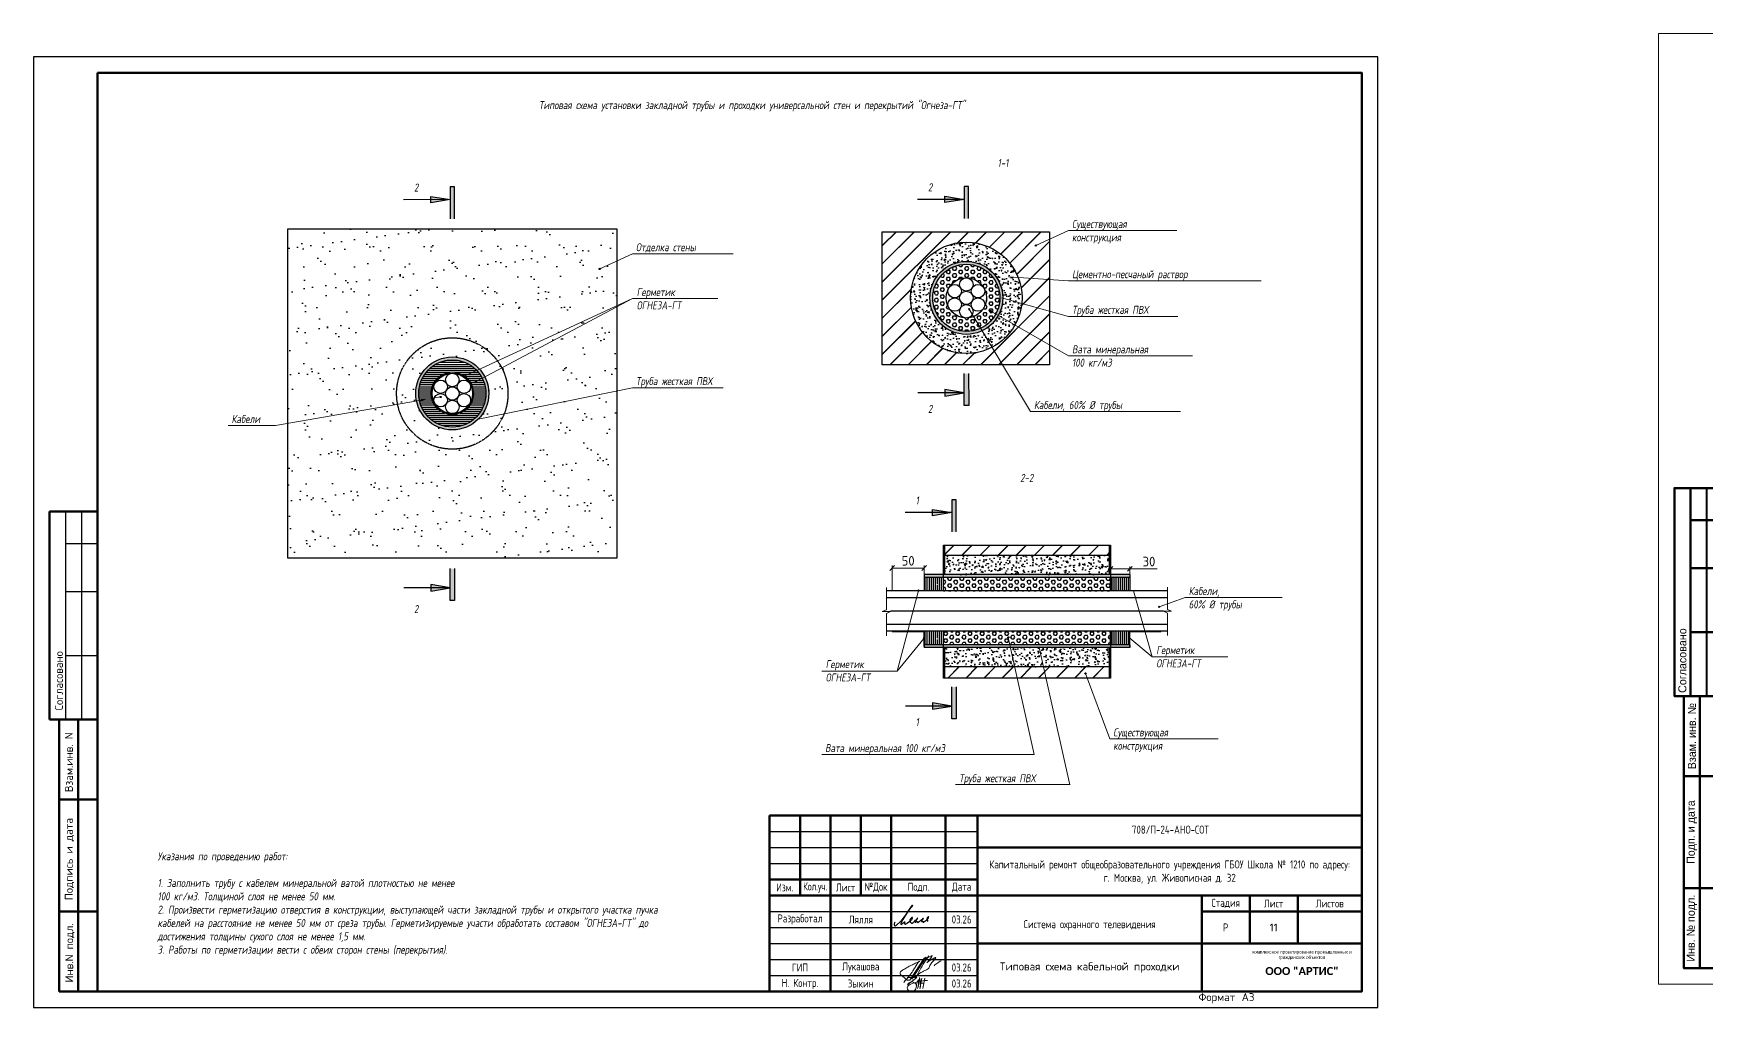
# Model space of a CAD drawing. Header units: millimetres. Extents: x -495897 to 1376592, y -28539 to 470976.
# Drawn here: x 467279 to 519554, y 242138 to 272567 of the extents above; entities that cross this region are included whole.
import ezdxf
from ezdxf.enums import TextEntityAlignment as Align

# ---------------------------------------------------------------- set-up
doc = ezdxf.new("R2010")
doc.units = ezdxf.units.MM
doc.linetypes.add('JIS_02_2.0', pattern=[3, 2, -1])
doc.linetypes.add('SHTRIX2', pattern=[2.2, 1, -1.2])
for name, color, linetype in [('__НАДПИСИ', 7, 'Continuous'), ('Основная', 7, 'Continuous'), ('стена', 20, 'Continuous')]:
    doc.layers.add(name, color=color, linetype=linetype)
for name, color, linetype, lineweight in [('__ФОРМАТ', 7, 'Continuous', 40), ('Подписи', 7, 'Continuous', 13), ('Формат', 225, 'Continuous', 30)]:
    doc.layers.add(name, color=color, linetype=linetype, lineweight=lineweight)
doc.layers.add('Границы листа', color=7, linetype='Continuous', lineweight=0, plot=False)
doc.layers.add('ОФ_подписи', color=5, linetype='Continuous', lineweight=13, true_color=0x0000ff)
doc.styles.add('GOST 2.304', font='')
doc.styles.add('GOST 2.304 type A', font='', dxfattribs={"height": 250})
doc.styles.add('ISOCPEUR', font='isocpeur.ttf', dxfattribs={"width": 0.9, "height": 350})
doc.styles.add('Mipgost_5', font='', dxfattribs={"height": 250})
doc.styles.add('PDF ISOCPEUR', font='isocpeur.ttf')
doc.styles.add('RubezhCAD', font='', dxfattribs={"oblique": 10})
doc.styles.get("Standard").update_dxf_attribs({"font": ''})
doc.styles.add('XREF1$0$Standard', font='isocpeur.ttf')
doc.styles.add('ГОСТ 2.304', font='')
doc.styles.get('GOST 2.304').set_extended_font_data('GOST type B')
doc.styles.get('GOST 2.304 type A').set_extended_font_data('GOST 2.304 type A')
doc.styles.get('Mipgost_5').set_extended_font_data('Mipgost')
doc.styles.get('RubezhCAD').set_extended_font_data('GOST type A')
doc.styles.get('Standard').set_extended_font_data('GOST type B')
doc.styles.get('ГОСТ 2.304').set_extended_font_data('GOST 2.304 type A')
doc.dimstyles.new('Копия 150', dxfattribs={"dimtxt": 2, "dimasz": 2, "dimexe": 1.25, "dimexo": 0.5, "dimgap": 1, "dimtad": 1, "dimdec": 0, "dimtxsty": 'Standard', "dimblk": 'OBLIQUE', "dimcen": 2.5, "dimdle": 1, "dimadec": 0, "dimazin": 0, "dimtfac": 1, "dimtdec": 0, "dimtmove": 0, "dimatfit": 3, "dimldrblk": 'DOT', "dimfxl": 1, "dimlwd": 5, "dimlwe": 5, "dimarcsym": 0})

# ---------------------------------------------------------------- blocks, each defined once
blk = doc.blocks.new('*U1050')
at = {"lineweight": 50}
for p, q in [((5, 155), (20, 155)), ((5, 155), (5, 90)), ((5, 90), (20, 90)), ((8, 5), (8, 90)), ((14, 5), (14, 90)), ((8, 65), (20, 65)), ((8, 30), (20, 30)), ((8, 5), (20, 5))]:
    blk.add_line(p, q, dxfattribs=at)
for p, q in [((10, 155), (10, 90)), ((15, 155), (15, 90)), ((10, 145), (20, 145)), ((10, 130), (20, 130)), ((10, 110), (20, 110))]:
    blk.add_line(p, q)
blk.add_lwpolyline([(0, 0), (420, 0), (420, 297), (0, 297)], close=True)
blk.add_lwpolyline([(20, 292), (415, 292), (415, 5), (20, 5)], close=True, dxfattribs=at)
at = {"style": 'XREF1$0$Standard'}
for s, p in [('Согласовано', (7.95, 102.07)), ('Взам.инв. N', (11.07, 76.61)), ('Подпись и дата', (11.04, 46.36)), ('Инв.N подл.', (11.17, 17.07))]:
    blk.add_text(s, height=2.5, rotation=90, dxfattribs=at).set_placement(p, align=Align.MIDDLE_CENTER)
blk.add_text('Формат', height=2.5, dxfattribs=at).set_placement((364.02, 2))
blk.add_text('А3', height=2.5, dxfattribs=at).set_placement((381.51, 2), align=Align.RIGHT)
for tag, p in [('СОГЛАСОВАНО_ДАТА2', (14.37, 145.56)), ('СОГЛАСОВАНО_ДАТА3', (19.37, 145.56)), ('СОГЛАСОВАНО_ФАМИЛИЯ2', (14.37, 110.56)), ('СОГЛАСОВАНО_ФАМИЛИЯ3', (19.37, 110.56)), ('СОГЛАСОВАНО_ДОЛЖНОСТЬ2', (14.37, 90.56)), ('СОГЛАСОВАНО_ДОЛЖНОСТЬ3', (19.37, 90.56))]:
    blk.add_attdef(tag, p, '', height=2.5, rotation=90, dxfattribs=at)
for tag, p in [('ВЗАМ_ИНВ_НОМЕР', (19.37, 77.5)), ('ИНВ_N_ПОДЛ', (19.37, 17.5))]:
    blk.add_attdef(tag, text='', height=2.5, rotation=90, dxfattribs=at).set_placement(p, align=Align.CENTER)
blk.add_attdef('ИНВ_ДАТА', text='', height=2.5, rotation=90, dxfattribs=at).set_placement((19.37, 63.83), align=Align.RIGHT)
blk = doc.blocks.new('_Oblique')
at = {"color": 0, "linetype": 'ByBlock', "lineweight": -2}
blk.add_line((-0.5, -0.5), (0.5, 0.5), dxfattribs=at)
blk = doc.blocks.new('*D1056')
at = {"color": 0, "lineweight": 5, "transparency": 16777216}
for p, q in [((500933, 255572), (500933, 255919)), ((500933, 255844), (501533, 255844)), ((501533, 255572), (501533, 255919)), ((501533, 255844), (502387, 255844))]:
    blk.add_line(p, q, dxfattribs=at)
at = {"layer": 'Defpoints', "color": 0, "transparency": 16777216}
for p in [(501533, 255844), (500933, 255572), (501533, 255572)]:
    blk.add_point(p, dxfattribs=at)
at = {"color": 0, "lineweight": 5, "transparency": 16777216, "xscale": 150, "yscale": 150, "zscale": 150, "rotation": 180}
blk.add_blockref('_Oblique', (500933, 255844), dxfattribs=at)
at = {"color": 0, "lineweight": 5, "transparency": 16777216, "xscale": 150, "yscale": 150, "zscale": 150}
blk.add_blockref('_Oblique', (501533, 255844), dxfattribs=at)
at = {"color": 0, "transparency": 16777216, "insert": (502133, 256070), "char_height": 300, "attachment_point": 5, "style": 'GOST 2.304'}
blk.add_mtext('30', dxfattribs=at)
blk = doc.blocks.new('_Dot')
at = {"color": 0, "linetype": 'ByBlock', "lineweight": -2}
blk.add_line((-0.5, 0), (-1, 0), dxfattribs=at)
at = {"color": 0, "linetype": 'ByBlock', "lineweight": 0, "const_width": 0.5}
blk.add_lwpolyline([(-0.25, 0, 1), (0.25, 0, 1)], format="xyb", close=True, dxfattribs=at)
blk = doc.blocks.new('*D1057')
at = {"color": 0, "lineweight": 5, "transparency": 16777216}
for p, q in [((494108, 255167), (494108, 255943)), ((494108, 255868), (495108, 255868)), ((495108, 255662), (495108, 255943))]:
    blk.add_line(p, q, dxfattribs=at)
at = {"layer": 'Defpoints', "color": 0, "transparency": 16777216}
for p in [(495108, 255868), (495108, 255662), (494108, 255167)]:
    blk.add_point(p, dxfattribs=at)
at = {"color": 0, "lineweight": 5, "transparency": 16777216, "xscale": 150, "yscale": 150, "zscale": 150, "rotation": 180}
blk.add_blockref('_Oblique', (494108, 255868), dxfattribs=at)
at = {"color": 0, "lineweight": 5, "transparency": 16777216, "xscale": 150, "yscale": 150, "zscale": 150}
blk.add_blockref('_Oblique', (495108, 255868), dxfattribs=at)
at = {"color": 0, "transparency": 16777216, "insert": (494608, 256093), "char_height": 300, "attachment_point": 5, "style": 'GOST 2.304'}
blk.add_mtext('50', dxfattribs=at)
blk = doc.blocks.new('П_Зыкин')
at = {"layer": 'ОФ_подписи', "color": 5, "ltscale": 100, "transparency": 33554687}
for p, q in [((142, 249), (62, -174)), ((102, 37), (218, 37)), ((258, 249), (178, -174))]:
    blk.add_line(p, q, dxfattribs=at)
blk.add_lwpolyline([(-462, 273), (-74, 273), (-446, -30)], dxfattribs=at)
for centre, radius, start, end in [((-271, -94), 186, 314.23929, 159.93483), ((345, -1372), 1523, 88.87583, 117.8788), ((1109, -252), 1204, 158.75935, 174.23097), ((-1024, 224), 1068, 337.81444, 2.88593), ((-849, 72), 852, 342.83077, 7.48151), ((-9, 182), 4.48, 8.96906, 155.65511), ((-643, 22), 732, 344.4555, 20.46196), ((-318, -169), 151, 108.7568, 173.42509), ((-287, -115), 185, 191.53585, 322.35119)]:
    blk.add_arc(centre, radius, start, end, dxfattribs=at)
blk = doc.blocks.new('П_Лукашова')
at = {"layer": 'ОФ_подписи', "color": 5}
for p, q in [((221, 339), (-221, -339)), ((286, 371), (-156, -307)), ((283, 370), (218, 338))]:
    blk.add_line(p, q, dxfattribs=at)
for points in [[(-221, -339), (-276, -344), (-368, -289), (-446, -221), (-505, -166), (-522, -116), (-412, -16), (-295, 56), (-173, 120), (-49, 179), (33, 216), (87, 237), (52, 221), (11, 167), (-59, 51), (-126, -52), (-177, -132), (-256, -231), (-409, -409)], [(360, 20), (294, -18), (203, -65), (91, -124), (-73, -248)], [(366, 415), (236, 213), (85, -37), (-50, -300)], [(221, 301), (344, 360), (434, 401), (475, 416), (464, 395), (420, 336), (342, 232), (310, 203), (337, 221), (420, 283), (490, 322), (558, 352), (576, 358), (491, 240), (403, 113), (374, 49), (360, 20)], [(530, 102), (646, 199), (748, 254)]]:
    blk.add_spline(points, degree=3, dxfattribs=at)
blk = doc.blocks.new('штамп')
at = {"layer": '__ФОРМАТ', "linetype": 'Continuous', "lineweight": 50}
for p, q in [((531929, 45357), (531929, 50857)), ((531929, 50857), (550429, 50857)), ((532879, 48357), (532879, 50857)), ((533829, 45357), (533829, 50857)), ((534779, 48357), (534779, 50857)), ((535729, 45357), (535729, 50857)), ((537429, 45357), (537429, 50857)), ((538429, 45357), (538429, 50857)), ((550429, 45357), (550429, 50857)), ((538429, 49857), (550429, 49857)), ((531929, 48857), (538429, 48857)), ((531929, 48357), (550429, 48357)), ((545429, 45357), (545429, 48357)), ((546929, 46857), (546929, 48357)), ((548429, 46857), (548429, 48357)), ((545429, 47857), (550429, 47857)), ((538429, 46857), (550429, 46857)), ((531929, 45357), (550429, 45357))]:
    blk.add_line(p, q, dxfattribs=at)
at = {"layer": '__ФОРМАТ', "linetype": 'Continuous', "lineweight": -2}
for p, q in [((531929, 50357), (538429, 50357)), ((531929, 49857), (538429, 49857)), ((531929, 49357), (538429, 49357)), ((531929, 48857), (538429, 48857)), ((531929, 47857), (538429, 47857)), ((531929, 47357), (538429, 47357)), ((531929, 46857), (538429, 46857)), ((538429, 46857), (550429, 46857)), ((531929, 46357), (538429, 46357)), ((531929, 45857), (538429, 45857))]:
    blk.add_line(p, q, dxfattribs=at)
at = {"layer": 'Подписи', "color": 5, "lineweight": 25}
blk.add_lwpolyline([(535847, 47525), (535833, 47500), (535823, 47461), (535824, 47440), (535829, 47423), (535840, 47414), (535857, 47413), (535876, 47421), (535897, 47435), (535917, 47454), (536005, 47539), (536088, 47624), (536142, 47690), (536203, 47776), (536266, 47874), (536323, 47953), (536362, 48009), (536395, 48059), (536405, 48060), (536397, 48045), (536295, 47925), (536205, 47790), (536095, 47603), (536059, 47544), (536038, 47506), (536029, 47485), (536027, 47473), (536027, 47462), (536031, 47457), (536037, 47454), (536045, 47456), (536057, 47466), (536072, 47479), (536107, 47506), (536133, 47525), (536147, 47532), (536152, 47532), (536153, 47529), (536150, 47520), (536147, 47504), (536146, 47491), (536148, 47479), (536150, 47471), (536157, 47465), (536166, 47462), (536178, 47464), (536189, 47469), (536215, 47480), (536240, 47498), (536281, 47529), (536306, 47550), (536324, 47567), (536342, 47582), (536372, 47609), (536388, 47629), (536397, 47646), (536399, 47657), (536398, 47666), (536393, 47671), (536383, 47671), (536372, 47667), (536356, 47653), (536336, 47632), (536323, 47612), (536313, 47599), (536309, 47587), (536310, 47579), (536315, 47575), (536326, 47579), (536335, 47585), (536344, 47592), (536348, 47595), (536352, 47596), (536354, 47595), (536355, 47592), (536349, 47583), (536342, 47575), (536334, 47561), (536326, 47547), (536322, 47538), (536320, 47531), (536321, 47523), (536325, 47519), (536328, 47519), (536333, 47524), (536338, 47527), (536344, 47526), (536346, 47520), (536351, 47508), (536355, 47498), (536359, 47493), (536366, 47491), (536375, 47491), (536385, 47497), (536412, 47513), (536436, 47532), (536466, 47559), (536491, 47583), (536517, 47607), (536529, 47621), (536545, 47642), (536547, 47643), (536546, 47644), (536543, 47644), (536541, 47642), (536538, 47637), (536499, 47577), (536491, 47558), (536482, 47544), (536480, 47535), (536479, 47529), (536481, 47524), (536483, 47522), (536489, 47523), (536494, 47526), (536502, 47532), (536512, 47539), (536522, 47544), (536530, 47548), (536541, 47549), (536547, 47546), (536550, 47541), (536551, 47531), (536552, 47525), (536553, 47521), (536558, 47517), (536562, 47515), (536568, 47515), (536575, 47517), (536583, 47523), (536596, 47533), (536617, 47547), (536636, 47561), (536659, 47583), (536688, 47609), (536702, 47620), (536713, 47630), (536721, 47636), (536727, 47641), (536727, 47643), (536726, 47644), (536723, 47643), (536720, 47638), (536715, 47629), (536693, 47594), (536681, 47575), (536676, 47566), (536674, 47557), (536677, 47551), (536679, 47547), (536684, 47546), (536689, 47549), (536695, 47552), (536700, 47554), (536709, 47554), (536716, 47551), (536717, 47545), (536719, 47535), (536721, 47527), (536725, 47524), (536731, 47520), (536741, 47523), (536747, 47528), (536757, 47534), (536779, 47550), (536809, 47572), (536842, 47600), (536865, 47623), (536880, 47642), (536895, 47664), (536899, 47675), (536901, 47684), (536898, 47689), (536891, 47693), (536881, 47689), (536873, 47682), (536862, 47668), (536856, 47654), (536855, 47638), (536856, 47622), (536856, 47598), (536858, 47583), (536860, 47572), (536864, 47560), (536871, 47551)], dxfattribs=at)
at = {"layer": 'ОФ_подписи'}
for name, p, xscale, yscale, zscale in [('П_Лукашова', (536533, 46057), 1.010226427429054, 1.010226427429054, 1.010226427429054), ('П_Зыкин', (536581, 45585), 0.7621923841183493, 0.7621923841183493, 0.7621923841183493)]:
    blk.add_blockref(name, p, dxfattribs=dict(at, xscale=xscale, yscale=yscale, zscale=zscale))
at = {"transparency": 33554687, "attachment_point": 5, "style": 'ГОСТ 2.304'}
for s, insert, char_height, width in [('{\\fArial|b0|i0|c204|p34;комплексное проектирование промышленных и гражданских объектов}', (548563, 46495), 100, 3372.21), ('{\\fCorbel Light|b1|i0|c204|p34;ООО "АРТИС"}', (548563, 45995), 250, 4171.2)]:
    blk.add_mtext(s, dxfattribs=dict(at, insert=insert, char_height=char_height, width=width))
at = {"layer": '__НАДПИСИ', "lineweight": 9, "ltscale": 2, "style": 'ISOCPEUR', "flags": 1}
blk.add_attdef('NOTATION', (548864, 51134), '', height=250, dxfattribs=at)
at = {"layer": '__НАДПИСИ', "lineweight": 9, "ltscale": 2, "style": 'RubezhCAD', "oblique": 10}
blk.add_attdef('SHEET', text='', height=250, dxfattribs=at).set_placement((547679, 47357), align=Align.MIDDLE_CENTER)
at = {"layer": '__ФОРМАТ', "color": 7, "linetype": 'Continuous', "lineweight": 20, "char_height": 250, "attachment_point": 5, "style": 'GOST 2.304 type A'}
for s, insert, width in [('Капитальный ремонт общеобразовательного учреждения ГБОУ Школа № 1210 по адресу:      \\Pг. Москва, ул. Живописная д. 32', (544429, 49085), 12000), ('\\pi-7.5,l7.5,t7.5;{\\W0.9;\\C256;Кол.уч.}', (533354, 48607), 950)]:
    blk.add_mtext(s, dxfattribs=dict(at, insert=insert, width=width))
for s, insert, width, line_spacing_factor in [('\\pi-7.5,l7.5,t7.5;{\\C256;Изм.}', (532404, 48607), 950, 1.2), ('\\pi-7.5,l7.5,t7.5;{\\C256;Лист}', (534304, 48607), 950, 1.2), ('\\pi-7.5,l7.5,t7.5;{\\C256;№Док}', (535254, 48607), 950, 1.2), ('\\pi-7.5,l7.5,t7.5;{\\C256;Подп.}', (536584, 48607), 1710.72, 1.2), ('\\pi-7.5,l7.5,t7.5;{\\C256;Дата}', (537929, 48607), 1000, 1.2), ('\\pi-7.5,l7.5,t7.5;{\\C256;Стадия}', (546179, 48107), 1500, 1.2), ('\\pi-7.5,l7.5,t7.5;{\\C256;Лист}', (547679, 48107), 1500, 1.2), ('\\pi-7.5,l7.5,t7.5;{\\C256;Листов}', (549429, 48107), 2000, 1.2), ('\\pi-7.5,l7.5,t7.5;{\\C256;Разработал}', (532879, 47607), 1900, 1.2), ('{\\C256;Лялля}', (534779, 47607), 1900, 1.2), ('{\\C256;03.26}', (537929, 47607), 1000, 1.2), ('Система охранного телевидения', (541929, 47427), 6828.82, 0.85), ('\\pi-750,l750,t750;{\\C256;Р}', (546179, 47357), 1500, 1.2), ('\\pi-7.5,l7.5,t7.5;{\\C256;ГИП}', (532879, 46107), 1900, 1.2), ('{\\C256;Лукашова}', (534779, 46107), 1900, 1.2), ('{\\C256;03.26}', (537929, 46107), 1000, 1.2), ('{\\C256;Н. Контр. }', (532879, 45592), 1900, 1.2), ('\\pi-750,l750,t750;{\\C256;Зыкин}', (534779, 45607), 1900, 1.2), ('{\\C256;03.26}', (537929, 45607), 1000, 1.2)]:
    blk.add_mtext(s, dxfattribs=dict(at, insert=insert, width=width, line_spacing_factor=line_spacing_factor))
at = {"layer": 'стена', "color": 18, "true_color": 0x000000, "insert": (543249, 50539), "char_height": 250, "width": 3851.47, "attachment_point": 1, "style": 'GOST 2.304 type A'}
blk.add_mtext('708/П-24-АНО-СОТ', dxfattribs=at)
blk = doc.blocks.new('*U993')
for p, q in [((5, 155), (5, 90)), ((15, 155), (15, 90))]:
    blk.add_line(p, q)
at = {"lineweight": -2}
for p, q in [((10, 155), (10, 90)), ((10, 145), (20, 145)), ((10, 130), (20, 130)), ((10, 110), (20, 110)), ((13, 90), (13, 5)), ((8, 65), (20, 65)), ((8, 30), (20, 30))]:
    blk.add_line(p, q, dxfattribs=at)
blk.add_lwpolyline([(20, 5), (205, 5), (205, 292), (20, 292)], close=True, dxfattribs=at)
for points in [[(20, 155), (5, 155), (5, 90), (8, 90)], [(20, 5), (8, 5), (8, 90), (20, 90)]]:
    blk.add_lwpolyline(points, dxfattribs=at)
at = {"layer": 'Границы листа'}
blk.add_lwpolyline([(210, 0), (0, 0), (0, 297), (210, 297)], close=True, dxfattribs=at)
at = {"lineweight": 30, "style": 'Mipgost_5'}
blk.add_text('Согласовано', height=2.5, rotation=90, dxfattribs=at).set_placement((7.5, 91), align=Align.MIDDLE_LEFT)
for s, p in [('Взам. инв. №', (10.5, 77.5)), ('Подп. и дата', (10.5, 47.5)), ('Инв. № подл.', (10.5, 17.5))]:
    blk.add_text(s, height=2.5, rotation=90, dxfattribs=at).set_placement(p, align=Align.MIDDLE)
at = {"lineweight": 13, "oblique": 10, "flags": 8}
blk.add_attdef('ФОРМАТ', (170.94, 1.12), '', height=3, dxfattribs=at)

msp = doc.modelspace()

# ---------------------------------------------------------------- hatches: boundary and pattern name
at = {"lineweight": 0, "transparency": 33554687}
h = msp.add_hatch(color=0, dxfattribs=at)
h.paths.add_polyline_path([(480295.479, 266775.87), (480435.479, 266775.943), (480434.959, 267775.943), (480294.959, 267775.87)])
h.paths.add_polyline_path([(479694.319, 267275.001), (480295.167, 267375.87), (479694.267, 267375.557)])
h.paths.add_polyline_path([(479694.267, 267375.557), (480295.167, 267375.87), (479694.214, 267476.113)])
h = msp.add_hatch(color=0, dxfattribs=at)
h.paths.add_polyline_path([(496356.1, 266784.225), (496496.1, 266784.298), (496495.58, 267784.298), (496355.58, 267784.225)])
h.paths.add_polyline_path([(495754.94, 267283.356), (496355.788, 267384.225), (495754.887, 267383.912)])
h.paths.add_polyline_path([(495754.887, 267383.912), (496355.788, 267384.225), (495754.835, 267484.468)])
at = {"transparency": 33554687}
h = msp.add_hatch(dxfattribs=at)
h.set_pattern_fill('AR-SAND', color=0, scale=20, style=0)
h.set_pattern_definition([(37.5, (451107.9, 242947.5), (-32, 978.826), [0, -772.16, 0, -863.6, 0, -825.5]), (7.5, (451107.9, 242947.5), (899.047, 1433.65), [0, -416.56, 0, -695.96, 0, -266.7]), (327.5, (450483, 242947.5), (1581.985, 2.874), [0, -254, 0, -914.4, 0, -1193.8]), (317.5, (450483, 242947.5), (1527.113, 445.86), [0, -127, 0, -599.44, 0, -685.8])])
h.paths.add_polyline_path([(475224.959, 266460.664), (485504.959, 266460.664), (485504.959, 256180.664), (475224.959, 256180.664)])
edge = h.paths.add_edge_path(flags=16)
edge.add_arc((480364.959, 261320.664), 1140, 0, 360)
h = msp.add_hatch(dxfattribs=at)
h.set_pattern_fill('JIS_LC_20', color=0, scale=20, style=0)
h.set_pattern_definition([(45, (463103.33, 243727.3), (-282.8427, 282.8427), []), (45, (463111.33, 243727.3), (-282.8427, 282.8427), [])])
h.paths.add_polyline_path([(493801.085, 262217.778), (499025.206, 262217.778), (499025.206, 266370.389), (493801.085, 266370.389)])
h.paths.add_polyline_path([(498165.58, 264307.128, -1), (494685.58, 264307.128, -1)], flags=16)
h = msp.add_hatch(dxfattribs=at)
h.set_pattern_fill('AR-CONC', color=0, scale=2, style=0)
h.set_pattern_definition([(50, (463103.33, 243727.3), (364.3693, -31.8782), [38.1, -419.1]), (355, (463103.33, 243727.3), (-70.4857, 382.1133), [30.48, -335.28]), (100.451, (463133.7, 243724.63), (293.885, 350.2334), [32.38, -356.18]), (46.1842, (463103.33, 243828.9), (542.158, -84.0847), [57.15, -628.65]), (96.6356, (463148.5, 243821.9), (474.8085, 494.851), [48.57, -534.27]), (351.184, (463103.3, 243828.9), (474.809, 494.85), [45.72, -502.92]), (21, (463154.13, 243803.5), (303.2298, -204.531), [38.1, -419.1]), (326, (463154.13, 243803.5), (123.604, 368.376), [30.48, -335.28]), (71.4514, (463179.4, 243786.44), (426.833, 163.8457), [32.38, -356.18]), (37.5, (463103.33, 243727.29), (6.1772, 169.11008), [0, -331.216, 0, -340.36, 0, -336.55]), (7.5, (463103.33, 243727.29), (133.6393, 200.36115), [0, -194.056, 0, -323.596, 0, -128.27]), (327.5, (462990.04, 243727.29), (271.1812, -11.4575), [0, -127, 0, -396.24, 0, -525.78]), (317.5, (462939.24, 243727.29), (296.2584, 50.853), [0, -165.1, 0, -263.144, 0, -373.38])])
h.paths.add_polyline_path([(494685.58, 264307.128, 1), (498165.58, 264307.128, 1)])
h.paths.add_polyline_path([(497565.58, 264307.128, -1), (495285.58, 264307.128, -1)], flags=16)
h = msp.add_hatch(color=0, dxfattribs=at)
edge = h.paths.add_edge_path()
edge.add_arc((498596.387, 265939.297), 20, 0, 360)
h = msp.add_hatch(color=0, dxfattribs=at)
edge = h.paths.add_edge_path()
edge.add_arc((484970.723, 265212.86), 20, 0, 360)
h = msp.add_hatch(color=0, dxfattribs=at)
h.paths.add_polyline_path([(495285.58, 264307.128, 1), (497565.58, 264307.128, 1)])
h.paths.add_polyline_path([(497475.58, 264307.128, -1), (495375.58, 264307.128, -1)], flags=16)
h = msp.add_hatch(dxfattribs=at)
h.set_pattern_fill('HEX', color=0, scale=20, style=0)
h.set_pattern_definition([(0, (485743.23, 247577.17), (0, 109.9852), [63.5, -127]), (120, (485743.23, 247577.17), (-95.25, -54.9926), [63.5, -127]), (60, (485806.73, 247577.17), (-95.25, 54.9926), [63.5, -127])])
h.paths.add_polyline_path([(495375.58, 264307.128, 1), (497475.58, 264307.128, 1)])
h.paths.add_polyline_path([(495795.58, 264307.128, -1), (497055.58, 264307.128, -1)], flags=16)
h = msp.add_hatch(color=0, dxfattribs=at)
edge = h.paths.add_edge_path()
edge.add_arc((496514.245, 263954.209), 20, 0, 360)
h = msp.add_hatch(color=0, dxfattribs=at)
edge = h.paths.add_edge_path()
edge.add_arc((497187.263, 263895.32), 20, 0, 360)
h = msp.add_hatch(color=0, dxfattribs=at)
h.paths.add_polyline_path([(479224.959, 261320.664, 1), (481504.959, 261320.664, 1)])
h.paths.add_polyline_path([(481414.959, 261320.664, -1), (479314.959, 261320.664, -1)], flags=16)
h = msp.add_hatch(dxfattribs=at)
h.set_pattern_fill('LINE', color=0, scale=20, style=0)
h.set_pattern_definition([(0, (451107.88, 243562.08), (0, 63.5), [])])
h.paths.add_polyline_path([(479314.959, 261320.664, 1), (481414.959, 261320.664, 1)])
edge = h.paths.add_edge_path(flags=16)
edge.add_arc((480364.959, 261320.664), 660, 0, 360)
h = msp.add_hatch(color=0, dxfattribs=at)
edge = h.paths.add_edge_path()
edge.add_arc((480364.959, 261320.664), 660, 0, 360)
edge = h.paths.add_edge_path(flags=17)
edge.add_arc((480364.959, 261320.664), 630, 0, 360)
at = {"lineweight": 0, "transparency": 33554687}
h = msp.add_hatch(color=0, dxfattribs=at)
h.paths.add_polyline_path([(496358.917, 261940.56), (496498.917, 261940.633), (496499.437, 260940.633), (496359.437, 260940.56)])
h.paths.add_polyline_path([(495758.276, 261440.803), (496359.229, 261340.56), (495758.329, 261340.247)])
h.paths.add_polyline_path([(495758.329, 261340.247), (496359.229, 261340.56), (495758.381, 261239.691)])
at = {"transparency": 33554687}
h = msp.add_hatch(color=0, dxfattribs=at)
edge = h.paths.add_edge_path()
edge.add_arc((480728.689, 261851.85), 20, 0, 360)
h = msp.add_hatch(color=0, dxfattribs=at)
edge = h.paths.add_edge_path()
edge.add_arc((481107.599, 261693.625), 20, 0, 360)
h = msp.add_hatch(color=0, dxfattribs=at)
edge = h.paths.add_edge_path()
edge.add_arc((480001.228, 261211.513), 20, 0, 360)
at = {"lineweight": 0, "transparency": 33554687}
h = msp.add_hatch(color=0, dxfattribs=at)
h.paths.add_polyline_path([(495968.608, 256998.919), (496108.608, 256998.992), (496108.088, 257998.992), (495968.088, 257998.919)])
h.paths.add_polyline_path([(495367.448, 257498.051), (495968.296, 257598.919), (495367.395, 257598.607)])
h.paths.add_polyline_path([(495367.395, 257598.607), (495968.296, 257598.919), (495367.343, 257699.163)])
at = {"transparency": 33554687}
h = msp.add_hatch(dxfattribs=at)
h.set_pattern_fill('JIS_LC_20', color=0, scale=20, style=0)
h.set_pattern_definition([(45, (472827.4, 233942), (-282.8427, 282.8427), []), (45, (472835.4, 233942), (-282.8427, 282.8427), [])])
h.paths.add_polyline_path([(495708.493, 256585.083), (495708.493, 256261.628), (500932.615, 256261.628), (500932.615, 256585.083)])
h.paths.add_polyline_path([(495708.493, 252781.822), (495708.493, 252432.472), (500932.615, 252432.472), (500932.615, 252781.822)])
h = msp.add_hatch(dxfattribs=at)
h.set_pattern_fill('AR-CONC', color=0, scale=2, style=0)
h.set_pattern_definition([(50, (472827.42, 233941.98), (364.3693, -31.8782), [38.1, -419.1]), (355, (472827.4, 233942), (-70.4857, 382.1133), [30.48, -335.28]), (100.451, (472857.78, 233939.33), (293.885, 350.2334), [32.38, -356.18]), (46.1842, (472827.4, 234043.6), (542.158, -84.0847), [57.15, -628.65]), (96.6356, (472872.6, 234036.6), (474.8085, 494.851), [48.57, -534.27]), (351.184, (472827.4, 234043.6), (474.809, 494.85), [45.72, -502.92]), (21, (472878.22, 234018.18), (303.2298, -204.531), [38.1, -419.1]), (326, (472878.2, 234018.2), (123.604, 368.376), [30.48, -335.28]), (71.4514, (472903.5, 234001.14), (426.833, 163.8457), [32.38, -356.18]), (37.5, (472827.42, 233941.98), (6.1772, 169.1101), [0, -331.216, 0, -340.36, 0, -336.55]), (7.5, (472827.42, 233941.98), (133.6393, 200.36115), [0, -194.056, 0, -323.596, 0, -128.27]), (327.5, (472714.13, 233941.98), (271.1812, -11.4575), [0, -127, 0, -396.24, 0, -525.78]), (317.5, (472663.33, 233941.98), (296.2584, 50.853), [0, -165.1, 0, -263.144, 0, -373.38])])
h.paths.add_polyline_path([(500932.615, 255661.822), (500932.615, 256261.628), (495708.493, 256261.628), (495708.493, 255661.822)])
h.paths.add_polyline_path([(500932.615, 252781.822), (500932.615, 253381.822), (495708.493, 253381.822), (495708.493, 252781.822)])
at = {"lineweight": 0, "transparency": 33554687}
h = msp.add_hatch(color=0, dxfattribs=at)
h.paths.add_polyline_path([(480298.296, 255850.856), (480438.296, 255850.929), (480438.816, 254850.929), (480298.816, 254850.856)])
h.paths.add_polyline_path([(479697.656, 255351.099), (480298.608, 255250.856), (479697.708, 255250.543)])
h.paths.add_polyline_path([(479697.708, 255250.543), (480298.608, 255250.856), (479697.76, 255149.987)])
at = {"transparency": 33554687}
h = msp.add_hatch(color=0, dxfattribs=at)
h.paths.add_polyline_path([(500932.615, 255661.822), (500932.615, 255571.822), (501532.615, 255571.822), (501532.615, 255661.822)])
h.paths.add_polyline_path([(495708.493, 255571.822), (495708.493, 255661.822), (495108.493, 255661.822), (495108.493, 255571.822)])
h.paths.add_polyline_path([(495708.493, 255661.822), (495708.493, 255571.822), (500932.615, 255571.822), (500932.615, 255661.822)])
h = msp.add_hatch(color=0, dxfattribs=at)
edge = h.paths.add_edge_path()
edge.add_arc((494932.505, 255166.822), 20, 0, 360)
h = msp.add_hatch(dxfattribs=at)
h.set_pattern_fill('LINE', color=0, scale=20, angle=90, style=0)
h.set_pattern_definition([(90, (487650.635, 246708.08), (-63.5, 4e-15), [])])
h.paths.add_polyline_path([(495708.493, 255477.071), (495554.713, 255367.963, -0.15550467), (495558.402, 255356.39, -1), (495518.402, 255356.39, -0.73084545), (495554.713, 255367.963), (495708.493, 255477.071), (495708.493, 255571.822), (495108.493, 255571.822), (495108.493, 255166.822), (495108.493, 255151.822), (495708.493, 255151.822)])
h.paths.add_polyline_path([(495511.975, 253654.994, -0.613125884), (495543.746, 253671.163), (495704.383, 253891.822), (495108.493, 253891.822), (495108.493, 253701.822, -0.414213562), (495128.493, 253681.822, -0.414213562), (495108.493, 253661.822), (495108.493, 253471.822), (495708.493, 253471.822), (495708.493, 253891.822), (495704.383, 253891.822), (495543.746, 253671.163, -0.239828844), (495551.975, 253654.994, -1)])
h.paths.add_polyline_path([(501532.615, 255571.822), (500932.615, 255571.822), (500932.615, 255380.236), (501002.273, 255336.559, -0.752948979), (501039.217, 255325.934, -1), (500999.217, 255325.934, -0.140934519), (501002.273, 255336.559), (500932.615, 255380.236), (500932.615, 255151.822), (501532.615, 255151.822)])
h.paths.add_polyline_path([(501532.615, 253876.822), (501532.615, 253891.822), (501099.59, 253891.822), (501226.805, 253471.822), (501532.615, 253471.822)])
h.paths.add_polyline_path([(501099.59, 253891.822), (500932.615, 253891.822), (500932.615, 253753.462), (501008.645, 253662.326, -0.636069132), (501041.457, 253646.969, -1), (501001.457, 253646.969, -0.222442231), (501008.645, 253662.326), (500932.615, 253753.462), (500932.615, 253471.822), (501226.805, 253471.822)])
h = msp.add_hatch(dxfattribs=at)
h.set_pattern_fill('HEX', color=0, scale=20, style=0)
h.set_pattern_definition([(0, (472827.42, 235580.97), (0, 109.9852), [63.5, -127]), (120, (472827.42, 235580.97), (-95.24998, -54.9926), [63.5, -127]), (60, (472890.92, 235580.97), (-95.24998, 54.9926), [63.5, -127])])
h.paths.add_polyline_path([(499820.418, 255571.822), (497880.999, 255571.822), (497500.466, 255151.822), (499951.306, 255151.822)])
h.paths.add_polyline_path([(497880.999, 255571.822), (496541.532, 255571.822), (495708.493, 255361.822), (495708.493, 255151.822), (497500.466, 255151.822)])
h.paths.add_polyline_path([(500932.615, 255492.271), (500320.82, 255571.822), (499820.418, 255571.822), (499951.306, 255151.822), (500932.615, 255151.822)])
h.paths.add_polyline_path([(500932.615, 255571.822), (500320.82, 255571.822), (500932.615, 255492.271)], flags=17)
h.paths.add_polyline_path([(496541.532, 255571.822), (495708.493, 255571.822), (495708.493, 255361.822)], flags=17)
h = msp.add_hatch(color=0, dxfattribs=at)
edge = h.paths.add_edge_path()
edge.add_arc((502449.86, 254656.677), 20, 0, 360)
h = msp.add_hatch(color=0, dxfattribs=at)
edge = h.paths.add_edge_path()
edge.add_arc((495108.493, 253681.822), 20, 0, 360)
h = msp.add_hatch(dxfattribs=at)
h.set_pattern_fill('HEX', color=0, scale=20, style=0)
h.set_pattern_definition([(0, (496322.91, 253876.95), (0, 109.9852), [63.5, -127]), (120, (496322.91, 253876.95), (-95.25, -54.9926), [63.5, -127]), (60, (496386.41, 253876.95), (-95.25, 54.9926), [63.5, -127])])
h.paths.add_polyline_path([(496358.87, 253891.822), (495708.493, 253891.822), (495708.493, 253836.221)], flags=17)
h.paths.add_polyline_path([(500932.615, 253891.822), (496358.87, 253891.822), (495708.493, 253836.221), (495708.493, 253471.822), (500932.615, 253471.822)])
h = msp.add_hatch(color=0, dxfattribs=at)
edge = h.paths.add_edge_path()
edge.add_arc((497736.675, 253702.778), 20, 0, 360)
h = msp.add_hatch(color=0, dxfattribs=at)
h.paths.add_polyline_path([(501532.615, 253381.822), (501532.615, 253471.822), (500932.615, 253471.822), (500932.615, 253381.822)])
h.paths.add_polyline_path([(495108.493, 253471.822), (495108.493, 253381.822), (495708.493, 253381.822), (495708.493, 253471.822)])
h.paths.add_polyline_path([(495708.493, 253471.822), (495708.493, 253381.822), (500932.615, 253381.822), (500932.615, 253471.822)])
h = msp.add_hatch(color=0, dxfattribs=at)
edge = h.paths.add_edge_path()
edge.add_arc((499283.235, 253013.241), 20, 0, 360)
h = msp.add_hatch(color=0, dxfattribs=at)
edge = h.paths.add_edge_path()
edge.add_arc((500150.125, 252576.509), 20, 0, 360)
at = {"lineweight": 0, "transparency": 33554687}
h = msp.add_hatch(color=0, dxfattribs=at)
h.paths.add_polyline_path([(495971.425, 252155.254), (496111.425, 252155.327), (496111.945, 251155.327), (495971.945, 251155.254)])
h.paths.add_polyline_path([(495370.784, 251655.498), (495971.737, 251555.254), (495370.837, 251554.942)])
h.paths.add_polyline_path([(495370.837, 251554.942), (495971.737, 251555.254), (495370.889, 251454.386)])

# ---------------------------------------------------------------- linework, layer by layer
at = {"color": 0, "linetype": 'Continuous', "lineweight": 25, "transparency": 33554687}
for p, q in [((480434.959, 267775.943), (480294.959, 267775.87)), ((480294.959, 267775.87), (480295.479, 266775.87)), ((480435.479, 266775.943), (480434.959, 267775.943)), ((496495.58, 267784.298), (496355.58, 267784.225)), ((496355.58, 267784.225), (496356.1, 266784.225)), ((496496.1, 266784.298), (496495.58, 267784.298)), ((479694.319, 267275.001), (479694.214, 267476.113)), ((479694.214, 267476.113), (480295.167, 267375.87)), ((480295.167, 267375.87), (479694.319, 267275.001)), ((495754.94, 267283.356), (495754.835, 267484.468)), ((495754.835, 267484.468), (496355.788, 267384.225)), ((496355.788, 267384.225), (495754.94, 267283.356)), ((496359.437, 260940.56), (496358.917, 261940.56)), ((496498.917, 261940.633), (496499.437, 260940.633)), ((496359.229, 261340.56), (495758.276, 261440.803)), ((495758.276, 261440.803), (495758.381, 261239.691)), ((495758.381, 261239.691), (496359.229, 261340.56)), ((496499.437, 260940.633), (496359.437, 260940.56)), ((496108.088, 257998.992), (495968.088, 257998.919)), ((495968.088, 257998.919), (495968.608, 256998.919)), ((496108.608, 256998.992), (496108.088, 257998.992)), ((495367.448, 257498.051), (495367.343, 257699.163)), ((495367.343, 257699.163), (495968.296, 257598.919)), ((495968.296, 257598.919), (495367.448, 257498.051)), ((480298.816, 254850.856), (480298.296, 255850.856)), ((480438.296, 255850.929), (480438.816, 254850.929)), ((480298.608, 255250.856), (479697.656, 255351.099)), ((479697.656, 255351.099), (479697.76, 255149.987)), ((479697.76, 255149.987), (480298.608, 255250.856)), ((480438.816, 254850.929), (480298.816, 254850.856)), ((495971.945, 251155.254), (495971.425, 252155.254)), ((496111.425, 252155.327), (496111.945, 251155.327)), ((495971.737, 251555.254), (495370.784, 251655.498)), ((495370.784, 251655.498), (495370.889, 251454.386)), ((495370.889, 251454.386), (495971.737, 251555.254)), ((496111.945, 251155.327), (495971.945, 251155.254))]:
    msp.add_line(p, q, dxfattribs=at)
at = {"color": 0, "lineweight": 20, "transparency": 33554687}
for p, q in [((498596.387, 265939.297), (499621.669, 266410.58)), ((499621.669, 266410.58), (503003.409, 266410.58)), ((484970.723, 265212.86), (485996.005, 265684.144)), ((485996.005, 265684.144), (489143.839, 265684.144)), ((497741.496, 264960.755), (499621.669, 264841.982)), ((499621.669, 264841.982), (505643.216, 264841.982)), ((480728.689, 261851.85), (485996.005, 264284.033)), ((481107.599, 261693.625), (485996.005, 264284.033)), ((485996.005, 264284.033), (488665.16, 264284.033)), ((497526.967, 264303.981), (499621.669, 263728.119)), ((496514.245, 263954.209), (498432.427, 260755.81)), ((497187.263, 263895.32), (499621.669, 262494.771)), ((499621.669, 263728.119), (503035.721, 263728.119)), ((499621.669, 262494.771), (503492.755, 262494.771)), ((481173.474, 260516.983), (485996.005, 261501.326)), ((485996.005, 261501.326), (488825.829, 261501.326)), ((480001.228, 261211.513), (474840.624, 260318.825)), ((498432.427, 260755.81), (503116.542, 260755.81)), ((473361.907, 260318.825), (474840.624, 260318.825)), ((494932.505, 255166.822), (494267.276, 252651.206)), ((501646.893, 255151.822), (502237.55, 253092.121)), ((502449.86, 254656.677), (503266.889, 254944.144)), ((503266.889, 254944.144), (506295.696, 254944.144)), ((495108.493, 253681.822), (494267.276, 252651.206)), ((497736.675, 253702.778), (498545.709, 250037.753)), ((501532.615, 253681.822), (502237.55, 253092.121)), ((498698.201, 253381.822), (499662.324, 249096.902)), ((502237.55, 253092.121), (504597.083, 253092.121)), ((491907.744, 252651.206), (494267.276, 252651.206)), ((500150.125, 252576.509), (500909.943, 250528.553)), ((500909.943, 250528.553), (504291.683, 250528.553)), ((491907.744, 250037.753), (498545.709, 250037.753)), ((496092.401, 249109.481), (499659.493, 249109.481))]:
    msp.add_line(p, q, dxfattribs=at)
at = {"color": 0, "transparency": 33554687}
for p, q in [((500932.615, 256261.628), (495708.493, 256261.628)), ((495108.493, 255661.822), (495108.493, 255571.822)), ((501532.615, 255661.822), (501532.615, 255571.822)), ((502712.195, 255151.822), (493929.083, 255151.822)), ((495108.493, 255616.822), (495108.493, 255166.822)), ((501532.615, 255616.822), (501532.615, 255166.822)), ((502712.195, 254941.822), (493929.083, 254941.822)), ((502712.195, 254101.822), (493929.083, 254101.822)), ((502584.059, 254521.822), (494057.219, 254521.822)), ((502712.195, 253891.822), (493929.083, 253891.822)), ((495108.493, 253426.822), (495108.493, 253876.822)), ((501532.615, 253426.822), (501532.615, 253876.822)), ((495108.493, 253471.822), (495108.493, 253381.822)), ((501532.615, 253471.822), (501532.615, 253381.822)), ((500929.082, 252781.822), (495708.493, 252781.822))]:
    msp.add_line(p, q, dxfattribs=at)
at = {"color": 0, "lineweight": 0, "transparency": 33554687}
for p, q in [((493929.083, 254560.188), (493929.083, 255260.188)), ((502712.195, 254574.462), (502712.195, 255274.462)), ((493929.083, 254560.188), (493800.946, 254507.548)), ((493800.946, 254507.548), (494057.219, 254507.548)), ((494057.219, 254507.548), (493929.083, 254447.579)), ((493929.083, 253747.579), (493929.083, 254447.579)), ((502584.059, 254521.822), (502712.195, 254461.853)), ((502840.332, 254521.822), (502584.059, 254521.822)), ((502712.195, 254574.462), (502840.332, 254521.822)), ((502712.195, 253761.853), (502712.195, 254461.853))]:
    msp.add_line(p, q, dxfattribs=at)
at = {"color": 0, "linetype": 'Continuous', "lineweight": 25, "transparency": 33554687}
for points in [[(480295.167, 267375.87), (478844.845, 267375.116)], [(496355.788, 267384.225), (494905.466, 267383.47)], [(496359.229, 261340.56), (494908.907, 261339.805)], [(495968.296, 257598.919), (494517.974, 257598.165)], [(480298.608, 255250.856), (478848.287, 255250.101)], [(495971.737, 251555.254), (494521.415, 251554.5)]]:
    msp.add_lwpolyline(points, dxfattribs=at)
at = {"color": 0, "transparency": 33554687}
for points in [[(475224.959, 266460.664), (485504.959, 266460.664), (485504.959, 256180.664), (475224.959, 256180.664)], [(493801.085, 266370.389), (499025.206, 266370.389), (499025.206, 262217.778), (493801.085, 262217.778)]]:
    msp.add_lwpolyline(points, close=True, dxfattribs=at)
for points, const_width in [([(495738.493, 256585.083), (495738.493, 255661.822)], 60), ([(500902.615, 256585.083), (500902.615, 255661.822)], 60), ([(495108.493, 255166.822), (494108.493, 255166.822), (494108.493, 255166.822)], 30), ([(495108.493, 255151.822), (495108.493, 255571.822)], 30), ([(501532.615, 255151.822), (501532.615, 255571.822)], 30), ([(501532.615, 255166.822), (502517.615, 255166.822)], 30), ([(495093.493, 253876.822), (494108.493, 253876.822)], 30), ([(495108.493, 253891.822), (495108.493, 253471.822)], 30), ([(501532.615, 253891.822), (501532.615, 253471.822)], 30), ([(501532.615, 253876.822), (502517.615, 253876.822)], 30), ([(495738.493, 253381.822), (495738.493, 252432.472)], 60), ([(500902.615, 253381.822), (500902.615, 252432.472)], 60)]:
    msp.add_lwpolyline(points, dxfattribs=dict(at, const_width=const_width))
for points in [[(495708.493, 255151.822), (495708.493, 256585.083), (500932.615, 256585.083), (500932.615, 255151.822)], [(501532.615, 255661.822), (495108.493, 255661.822)], [(501532.615, 255571.822), (495108.493, 255571.822)], [(495708.493, 255151.822), (495708.493, 255571.822)], [(500932.615, 255151.822), (500932.615, 255571.822)], [(500932.615, 253891.822), (500932.615, 252432.472), (495708.493, 252432.472), (495708.493, 253891.822)], [(495708.493, 253471.822), (495708.493, 253891.822)], [(500932.615, 253471.822), (500932.615, 253891.822)], [(501532.615, 253471.822), (495108.493, 253471.822)], [(501532.615, 253381.822), (495108.493, 253381.822)], [(490278.941, 242638.493), (492278.941, 242638.493), (494278.941, 242638.493), (495778.941, 242638.493), (496778.941, 242638.493), (503778.941, 242638.493), (508778.941, 242638.493)]]:
    msp.add_lwpolyline(points, dxfattribs=at)
at = {"color": 0, "ltscale": 100, "transparency": 33554687}
msp.add_lwpolyline([(508778.941, 242638.493), (508778.941, 244138.493), (508778.941, 245138.493), (508778.941, 245638.493), (508778.941, 247138.493), (508778.941, 248138.493)], dxfattribs=at)
at = {"color": 0, "transparency": 33554687}
for centre, radius in [((496425.58, 264307.128), 1740), ((498596.387, 265939.297), 20), ((484970.723, 265212.86), 20), ((496425.58, 264307.128), 1140), ((496425.58, 264307.128), 1050), ((496425.58, 264307.128), 630), ((496061.849, 264517.128), 210), ((496425.58, 264727.128), 210), ((496425.58, 264307.128), 210), ((496789.31, 264517.128), 210), ((496061.849, 264097.128), 210), ((496425.58, 263887.128), 210), ((496789.31, 264097.128), 210), ((496514.245, 263954.209), 20), ((497187.263, 263895.32), 20), ((480364.959, 261320.664), 1140), ((480364.959, 261320.664), 1050), ((480364.959, 261320.664), 660), ((480364.959, 261320.664), 630), ((480364.959, 261740.664), 210), ((480001.228, 261530.664), 210), ((480364.959, 261320.664), 210), ((480728.689, 261530.664), 210), ((480728.689, 261851.85), 20), ((481107.599, 261693.625), 20), ((480001.228, 261110.664), 210), ((480001.228, 261211.513), 20), ((480364.959, 260900.664), 210), ((480728.689, 261110.664), 210), ((494932.505, 255166.822), 20), ((502449.86, 254656.677), 20), ((495108.493, 253681.822), 20), ((497736.675, 253702.778), 20), ((499283.235, 253013.241), 20), ((500150.125, 252576.509), 20)]:
    msp.add_circle(centre, radius, dxfattribs=at)
at = {"color": 0, "linetype": 'JIS_02_2.0', "transparency": 33554687}
msp.add_circle((480364.959, 261320.664), 1740, dxfattribs=at)

# ---------------------------------------------------------------- block references
at = {"color": 7, "transparency": 33554687, "xscale": 100, "yscale": 100, "zscale": 100}
msp.add_blockref('*U1050', (467278.941, 242138.493), dxfattribs=at)
at = {"layer": '__ФОРМАТ', "lineweight": 60, "xscale": 99.9999999999996, "yscale": 99.9999999999996, "zscale": 99.9999999999996}
msp.add_blockref('*U993', (518047.88, 242866.983), dxfattribs=at)
at = {"layer": 'Основная'}
msp.add_blockref('штамп', (-41649.683, 197281.456), dxfattribs=at)

# ---------------------------------------------------------------- texts
at = {"color": 0, "linetype": 'SHTRIX2', "lineweight": 50, "transparency": 33554687, "char_height": 250, "style": 'RubezhCAD'}
for s, insert, attachment_point in [('Типовая схема установки закладной трубы и проходки универсальной стен и перекрытий "Огнеза-ГТ" ', (489731.784, 270295.029), 5), ('1-1', (497402.557, 268646.59), 1), ('2', (479168.777, 267879.249), 1), ('2', (495229.398, 267887.603), 1), ('Существующая\\Pконструкция', (499729.016, 266740.499), 1), ('Отделка стены', (486103.352, 266014.063), 1), ('Цементно-песчаный раствор ', (499729.016, 265171.901), 1), ('Герметик \\PОГНЕЗА-ГТ', (486126.484, 264613.952), 1), ('Труба жесткая ПВХ', (499729.016, 264058.038), 1), ('Вата минеральная \\P100 кг/м3', (499729.016, 262824.69), 1), ('Труба жесткая ПВХ', (486103.352, 261831.245), 1), ('2', (495229.398, 260964.408), 1), ('Кабели, 60% %%C трубы', (498539.774, 261085.729), 1), ('Кабели', (473469.254, 260648.744), 1), ('2-2', (498108.882, 258807.268), 1), ('1', (494841.906, 258102.298), 1), ('Кабели, \\P60% %%C трубы\\P', (503374.236, 255274.063), 1), ('2', (479168.777, 254709.811), 1), ('Герметик \\PОГНЕЗА-ГТ', (502361.024, 253431.055), 1), ('Герметик \\PОГНЕЗА-ГТ', (492031.217, 252990.14), 1), ('1', (494841.906, 251179.102), 1), ('Существующая\\Pконструкция', (501017.289, 250858.472), 1), ('Вата минеральная 100 кг/м3 ', (492015.09, 250367.673), 1), ('Труба жесткая ПВХ', (496202.578, 249426.821), 1)]:
    msp.add_mtext(s, dxfattribs=dict(at, insert=insert, attachment_point=attachment_point))
at = {"color": 0, "linetype": 'SHTRIX2', "lineweight": 50, "transparency": 33554687, "insert": (471157.682, 246988.363), "char_height": 250, "width": 16232.39644, "attachment_point": 1, "style": 'RubezhCAD'}
msp.add_mtext('Указания по проведению работ:{\\L\\P\\P}1. Заполнить трубу с кабелем минеральной ватой плотностью не менее \\P100 кг/м3. Толщиной слоя не менее 50 мм.\\P2. Произвести герметизацию отверстия в конструкции, выступающей части закладной трубы и открытого участка пучка кабелей на расстояние не менее 50 мм от среза трубы. Герметизируемые участи обработать составом "ОГНЕЗА-ГТ" до достижения толщины сухого слоя не менее 1,5 мм.\\P3. Работы по герметизации вести с обеих сторон стены (перекрытия).', dxfattribs=at)
at = {"color": 0, "linetype": 'Continuous', "transparency": 33554687, "insert": (506028.941, 244638.493), "char_height": 250, "width": 1500, "attachment_point": 5, "style": 'PDF ISOCPEUR'}
msp.add_mtext('11', dxfattribs=at)
at = {"layer": 'Формат', "color": 0, "transparency": 33554687, "insert": (500278.941, 243388.493), "char_height": 250, "width": 7000, "attachment_point": 5, "style": 'ISOCPEUR'}
msp.add_mtext('{\\W1;Типовая схема кабельной проходки}', dxfattribs=at)

# ---------------------------------------------------------------- dimensions: what is measured, and where the dimension line sits
at = {"color": 0, "transparency": 33554687}
for base, p1, p2, text, picture, middle in [((495108.493, 255868.453), (494108.493, 255166.822), (495108.493, 255661.822), '50', '*D1057', (494608.493, 255868.453)), ((501532.615, 255844.38), (500932.615, 255571.822), (501532.615, 255571.822), '30', '*D1056', (502133.482, 255844.38))]:
    dim = msp.add_linear_dim(base=base, p1=p1, p2=p2, text=text, dimstyle='Копия 150', override={"dimscale": 15, "dimtxt": 20, "dimasz": 10, "dimexe": 5, "dimexo": 0, "dimgap": 5, "dimtxsty": 'GOST 2.304', "dimdle": 0, "dimfxl": 125}, dxfattribs=at)
    dim.commit()
    dim.dimension.update_dxf_attribs({"geometry": picture, "text_midpoint": middle, "dimtype": 160})

doc.saveas('drawing.dxf')
